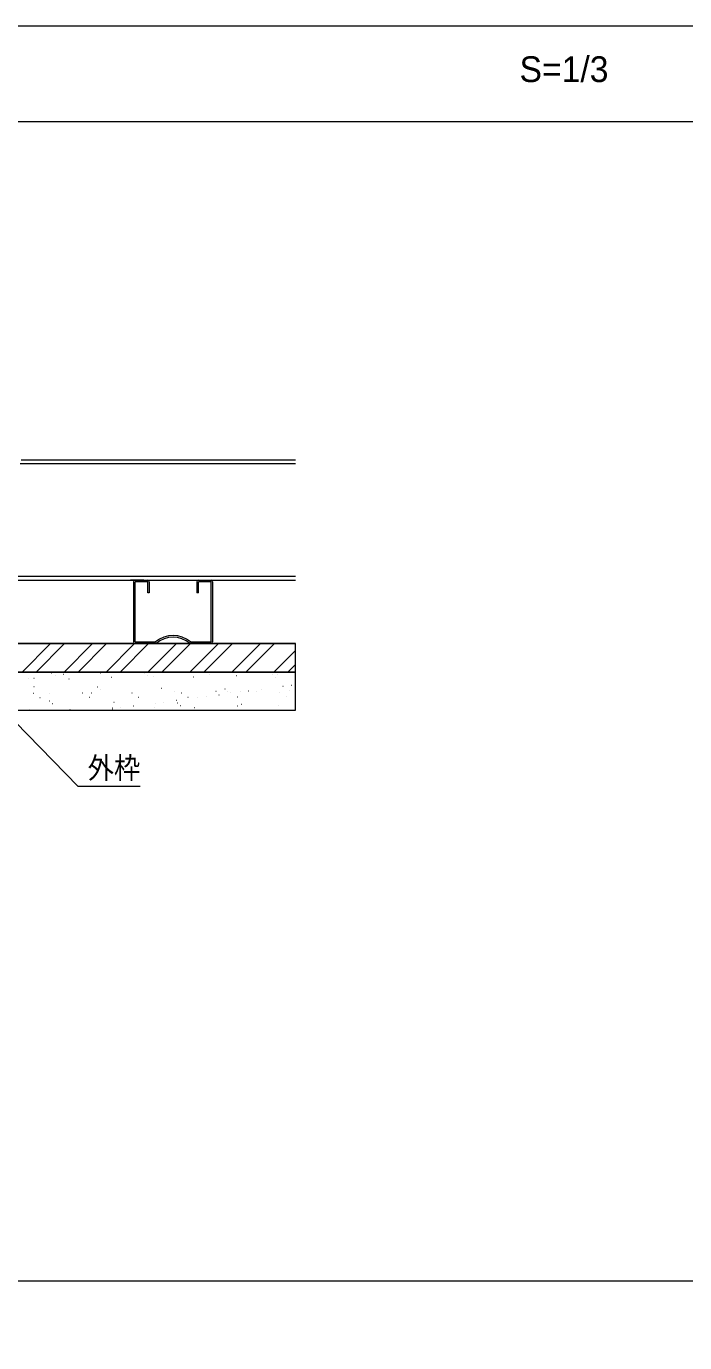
# Model space of a CAD drawing. Units: millimetres, scale not verified, with parts at other scales. Extents: x -601 to 613, y -416 to 416.
# Drawn here: x 173.7 to 381.7, y 0.1 to 415.6 of the extents above; entities that cross this region are included whole.
import ezdxf
from ezdxf.enums import TextEntityAlignment as Align

# ---------------------------------------------------------------- set-up
doc = ezdxf.new("R2010")
doc.units = ezdxf.units.MM
doc.header["$LTSCALE"] = 5
for name, color, linetype, lineweight in [('0-0_zumenwaku', 6, 'Continuous', 9), ('0-1_moji', 2, 'Continuous', 9), ('0-8_0', 7, 'Continuous', 9), ('1-8_sunpou', 1, 'Continuous', 9)]:
    doc.layers.add(name, color=color, linetype=linetype, lineweight=lineweight)
doc.styles.add('ＭＳ ゴシック', font='')
doc.styles.add('ＭＳ Ｐゴシック', font='')
doc.styles.get('ＭＳ ゴシック').set_extended_font_data('MS Gothic')
doc.styles.get('ＭＳ Ｐゴシック').set_extended_font_data('MS PGothic')

msp = doc.modelspace()

# ---------------------------------------------------------------- linework, layer by layer
at = {"layer": '0-0_zumenwaku'}
for p, q in [((-600.439, 385.568), (385.961, 385.568)), ((-600.139, 19.541), (385.961, 19.541))]:
    msp.add_line(p, q, dxfattribs=at)
msp.add_lwpolyline([(-601.039, -415.432), (598.961, -415.432), (598.961, 415.568), (-601.039, 415.568)], close=True, dxfattribs=at)
at = {"layer": '0-8_0', "color": 2}
for p, q in [((172.096, 278.763), (258.78, 278.763)), ((171.81, 277.563), (258.78, 277.563)), ((158.096, 241.963), (258.78, 241.963)), ((158.096, 240.763), (258.78, 240.763)), ((210.896, 240.763), (206.693, 240.763)), ((207.596, 240.263), (207.596, 221.263)), ((208.096, 221.263), (208.096, 240.263)), ((212.096, 240.263), (208.096, 240.263)), ((212.596, 240.263), (212.596, 236.763)), ((227.596, 240.263), (227.596, 236.763)), ((232.096, 240.263), (228.096, 240.263)), ((228.096, 236.763), (228.096, 240.263)), ((232.096, 221.263), (232.096, 240.263)), ((232.596, 240.263), (232.596, 221.263)), ((228.096, 236.763), (227.596, 236.763)), ((208.096, 221.263), (214.547, 221.263)), ((225.646, 221.263), (232.096, 221.263))]:
    msp.add_line(p, q, dxfattribs=at)
at = {"layer": '0-8_0', "color": 5}
for p, q in [((157.596, 220.763), (258.78, 220.763)), ((172.41, 211.763), (181.41, 220.763)), ((176.829, 211.763), (185.829, 220.763)), ((185.668, 211.763), (194.668, 220.763)), ((190.088, 211.763), (199.088, 220.763)), ((198.926, 211.763), (207.926, 220.763)), ((203.346, 211.763), (212.346, 220.763)), ((212.185, 211.763), (221.185, 220.763)), ((216.604, 211.763), (225.604, 220.763)), ((225.443, 211.763), (234.443, 220.763)), ((229.862, 211.763), (238.862, 220.763)), ((238.701, 211.763), (247.701, 220.763)), ((243.121, 211.763), (252.121, 220.763)), ((251.959, 211.763), (258.78, 218.584)), ((256.379, 211.763), (258.78, 214.164)), ((157.596, 211.763), (258.78, 211.763)), ((157.096, 199.763), (258.78, 199.763))]:
    msp.add_line(p, q, dxfattribs=at)
at = {"layer": '0-8_0'}
for p, q in [((174.397, 209.662), (174.447, 209.662)), ((176.128, 209.851), (176.178, 209.851)), ((181.623, 211.45), (181.673, 211.45)), ((182.919, 210.745), (182.969, 210.745)), ((185.522, 211.088), (185.572, 211.088)), ((187.187, 209.6), (187.237, 209.6)), ((189.586, 211.623), (189.636, 211.623)), ((190.006, 211.763), (190.056, 211.763)), ((190.652, 211.763), (190.702, 211.763)), ((191.177, 211.617), (191.227, 211.617)), ((197.194, 211.478), (197.244, 211.478)), ((200.692, 210.087), (200.742, 210.087)), ((202.876, 211.763), (202.926, 211.763)), ((202.876, 211.763), (202.926, 211.763)), ((211.185, 211.445), (211.235, 211.445)), ((212.106, 210.6), (212.156, 210.6)), ((212.764, 211.507), (212.814, 211.507)), ((213.78, 210.254), (213.83, 210.254)), ((226.57, 210.192), (226.62, 210.192)), ((228.335, 211.535), (228.385, 211.535)), ((228.617, 211.763), (228.667, 211.763)), ((231.487, 211.003), (231.537, 211.003)), ((240.075, 210.679), (240.125, 210.679)), ((241.487, 211.763), (241.537, 211.763)), ((241.487, 211.763), (241.537, 211.763)), ((243.906, 211.563), (243.956, 211.563)), ((251.494, 210.831), (251.544, 210.831)), ((252.416, 209.986), (252.466, 209.986)), ((253.163, 210.846), (253.213, 210.846)), ((258.78, 207.787), (258.83, 207.787)), ((258.78, 207.787), (258.83, 207.787)), ((175.962, 205.109), (176.012, 205.109)), ((176.147, 207.228), (176.197, 207.228)), ((178.071, 203.765), (178.121, 203.765)), ((181.158, 204.974), (181.208, 204.974)), ((191.533, 205.137), (191.583, 205.137)), ((193.641, 203.794), (193.691, 203.794)), ((194.246, 205.141), (194.296, 205.141)), ((196.154, 207.056), (196.204, 207.056)), ((197.076, 206.212), (197.126, 206.212)), ((207.036, 205.079), (207.086, 205.079)), ((207.104, 205.165), (207.154, 205.165)), ((209.212, 203.822), (209.262, 203.822)), ((216.456, 206.614), (216.506, 206.614)), ((220.541, 205.566), (220.591, 205.566)), ((222.674, 205.193), (222.724, 205.193)), ((224.783, 203.85), (224.833, 203.85)), ((227.906, 203.722), (227.956, 203.722)), ((230.508, 204.064), (230.558, 204.064)), ((233.629, 205.733), (233.679, 205.733)), ((234.573, 204.6), (234.623, 204.6)), ((236.463, 206.442), (236.513, 206.442)), ((237.385, 205.598), (237.435, 205.598)), ((238.245, 205.222), (238.295, 205.222)), ((240.354, 203.878), (240.404, 203.878)), ((241.364, 205.494), (241.414, 205.494)), ((243.967, 205.836), (244.017, 205.836)), ((246.419, 205.671), (246.469, 205.671)), ((248.032, 206.372), (248.082, 206.372)), ((253.816, 205.25), (253.866, 205.25)), ((254.823, 207.266), (254.873, 207.266)), ((255.924, 203.907), (255.974, 203.907)), ((256.766, 206), (256.816, 206)), ((257.426, 207.608), (257.476, 207.608)), ((174.712, 200.028), (174.762, 200.028)), ((181.123, 202.668), (181.173, 202.668)), ((182.045, 201.823), (182.095, 201.823)), ((184.293, 199.763), (184.343, 199.763)), ((184.353, 199.763), (184.403, 199.763)), ((187.502, 199.966), (187.552, 199.966)), ((199.968, 199.763), (200.018, 199.763)), ((200.988, 200.178), (201.038, 200.178)), ((201.007, 200.453), (201.057, 200.453)), ((201.425, 202.226), (201.475, 202.226)), ((203.59, 200.521), (203.64, 200.521)), ((207.655, 201.056), (207.705, 201.056)), ((214.095, 200.62), (214.145, 200.62)), ((214.447, 201.95), (214.497, 201.95)), ((215.583, 199.763), (215.633, 199.763)), ((217.049, 202.293), (217.099, 202.293)), ((221.114, 202.828), (221.164, 202.828)), ((221.433, 202.054), (221.483, 202.054)), ((222.354, 201.209), (222.404, 201.209)), ((223.933, 199.763), (223.983, 199.763)), ((226.885, 200.558), (226.935, 200.558)), ((231.198, 199.763), (231.248, 199.763)), ((240.39, 201.045), (240.44, 201.045)), ((241.735, 201.612), (241.785, 201.612)), ((246.813, 199.763), (246.863, 199.763)), ((253.478, 201.212), (253.528, 201.212)), ((258.78, 202.087), (258.83, 202.087))]:
    msp.add_line(p, q, dxfattribs=at)
at = {"layer": '0-8_0', "color": 2}
msp.add_lwpolyline([(212.596, 236.763), (212.096, 236.763), (212.096, 240.263)], dxfattribs=at)
at = {"layer": '0-8_0', "color": 5}
msp.add_lwpolyline([(158.096, 220.763), (158.096, 211.763), (258.78, 211.763), (258.78, 220.763)], close=True, dxfattribs=at)
at = {"layer": '0-8_0'}
msp.add_lwpolyline([(157.096, 211.763), (157.096, 199.763), (258.78, 199.763), (258.78, 211.763)], close=True, dxfattribs=at)
at = {"layer": '0-8_0', "color": 2}
for centre, radius, start, end in [((208.096, 240.263), 0.5, 90, 180), ((212.096, 240.263), 0.5, 0, 90), ((228.096, 240.263), 0.5, 90, 180), ((232.096, 240.263), 0.5, 0, 90), ((208.096, 221.263), 0.5, 180, 270), ((220.096, 214.563), 8.7, 50.36441, 129.63559), ((220.096, 214.563), 8.2, 49.12137, 130.87863), ((232.096, 221.263), 0.5, 270, 0)]:
    msp.add_arc(centre, radius, start, end, dxfattribs=at)
at = {"layer": '1-8_sunpou', "color": 7}
msp.add_lwpolyline([(209.697, 175.634), (190.151, 175.634), (158.17, 208.294)], dxfattribs=at)

# ---------------------------------------------------------------- texts
at = {"layer": '0-1_moji', "style": 'ＭＳ Ｐゴシック'}
msp.add_text('S=1/3', height=8.134, dxfattribs=at).set_placement((329.533, 395.533), align=Align.BOTTOM_LEFT)
at = {"layer": '1-8_sunpou', "color": 2, "style": 'ＭＳ ゴシック', "width": 0.9}
msp.add_text('外枠', height=6.745, dxfattribs=at).set_placement((193.151, 176.086), align=Align.BOTTOM_LEFT)

doc.saveas('drawing.dxf')
